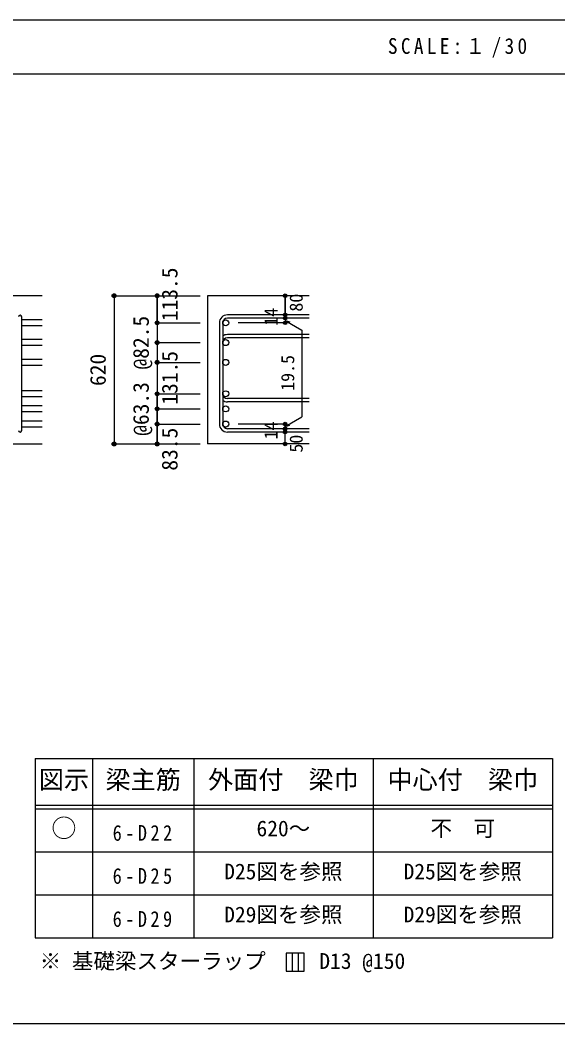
# Model space of a CAD drawing. Units: millimetres at full size, sheet at 1:30, with parts at other scales. Extents: x -5973 to 5954, y -4195 to 4201.
# Drawn here: x 1384 to 3633, y -4195 to 3 of the extents above; entities that cross this region are included whole.
import ezdxf
from ezdxf.enums import TextEntityAlignment as Align

# ---------------------------------------------------------------- set-up
doc = ezdxf.new("R2010")
doc.units = ezdxf.units.MM
doc.header["$LTSCALE"] = 30
doc.header["$PDMODE"] = 32
doc.header["$PDSIZE"] = 15
for name, color, linetype in [('0-1', 2, 'Continuous'), ('0-5', 7, 'Continuous'), ('0-6', 7, 'Continuous'), ('0-D', 4, 'Continuous'), ('6-7_文字', 7, 'Continuous'), ('6-E_枠', 7, 'Continuous'), ('F-0_枠', 6, 'Continuous')]:
    doc.layers.add(name, color=color, linetype=linetype)
doc.styles.add('ＭＳ ゴシック', font='')
doc.styles.get('ＭＳ ゴシック').set_extended_font_data('MS Gothic')

msp = doc.modelspace()

# ---------------------------------------------------------------- linework, layer by layer
at = {"layer": '0-1'}
for p, q in [((1477.44, -1149.89), (27.44, -1149.89)), ((2592.44, -1149.89), (2167.44, -1149.89)), ((2167.44, -1149.89), (2167.44, -1769.89)), ((1077.44, -1769.89), (1477.44, -1769.89)), ((2592.44, -1769.89), (2167.44, -1769.89))]:
    msp.add_line(p, q, dxfattribs=at)
at = {"layer": '0-5'}
for p, q in [((1477.44, -1250.82), (1391.44, -1250.82)), ((1477.44, -1275.82), (1391.44, -1275.82)), ((1477.44, -1333.39), (1391.44, -1333.39)), ((1477.44, -1358.39), (1391.44, -1358.39)), ((1477.44, -1415.97), (1391.44, -1415.97)), ((1477.44, -1440.97), (1391.44, -1440.97)), ((1477.44, -1547.39), (1391.44, -1547.39)), ((1477.44, -1572.39), (1391.44, -1572.39)), ((1477.44, -1610.64), (1391.44, -1610.64)), ((1477.44, -1635.64), (1391.44, -1635.64)), ((1477.44, -1673.89), (1391.44, -1673.89)), ((1477.44, -1698.89), (1391.44, -1698.89))]:
    msp.add_line(p, q, dxfattribs=at)
at = {"layer": '0-5', "color": 3}
for centre in [(2243.94, -1263.32), (2243.94, -1345.89), (2243.94, -1428.47), (2243.94, -1559.89), (2243.94, -1623.14), (2243.94, -1686.39)]:
    msp.add_circle(centre, 12.5, dxfattribs=at)
at = {"layer": '0-6'}
for p, q in [((1391.44, -1712.89), (1391.44, -1238.32)), ((2592.44, -1229.82), (2250.94, -1229.82)), ((2592.44, -1243.82), (2250.94, -1243.82)), ((2217.44, -1263.32), (2217.44, -1686.39)), ((2231.44, -1263.32), (2231.44, -1686.39)), ((2592.44, -1312.39), (2250.94, -1312.39)), ((2592.44, -1326.39), (2250.94, -1326.39)), ((2592.44, -1579.39), (2250.94, -1579.39)), ((2592.44, -1593.39), (2250.94, -1593.39)), ((2592.44, -1705.89), (2250.94, -1705.89)), ((2592.44, -1719.89), (2250.94, -1719.89))]:
    msp.add_line(p, q, dxfattribs=at)
for centre, radius, start, end in [((1384.44, -1238.32), 7, 0, 180), ((2250.94, -1263.32), 33.5, 90, 180), ((2250.94, -1263.32), 19.5, 90, 180), ((2250.94, -1345.89), 33.5, 90, 125.59765), ((2250.94, -1345.89), 19.5, 90, 180), ((2250.94, -1559.89), 19.5, 180, 270), ((2250.94, -1559.89), 33.5, 234.40235, 270), ((1384.44, -1712.89), 7, 180, 0), ((2250.94, -1686.39), 33.5, 180, 270), ((2250.94, -1686.39), 19.5, 180, 270)]:
    msp.add_arc(centre, radius, start, end, dxfattribs=at)
at = {"layer": '0-D'}
for p, q in [((1777.44, -1149.89), (1957.44, -1149.89)), ((1777.44, -1149.89), (1957.44, -1149.89)), ((1777.44, -1149.89), (1777.44, -1769.89)), ((1957.44, -1149.89), (2137.44, -1149.89)), ((1957.44, -1149.89), (2137.44, -1149.89)), ((1957.44, -1149.89), (1957.44, -1263.32)), ((1957.44, -1263.32), (1957.44, -1149.89)), ((2492.44, -1243.82), (2492.44, -1229.82)), ((2492.44, -1243.82), (2492.44, -1263.32)), ((2492.44, -1253.57), (2511.76, -1258.75)), ((2492.44, -1253.57), (2562.5, -1294.02)), ((1957.44, -1263.32), (2137.44, -1263.32)), ((1957.44, -1263.32), (1957.44, -1343.39)), ((1957.44, -1263.32), (2137.44, -1263.32)), ((2492.44, -1263.32), (2296.35, -1263.32)), ((2562.5, -1294.02), (2562.5, -1655.7)), ((1957.44, -1345.89), (2137.44, -1345.89)), ((1957.44, -1345.89), (2137.44, -1345.89)), ((1957.44, -1428.47), (2137.44, -1428.47)), ((1957.44, -1428.47), (2137.44, -1428.47)), ((1957.44, -1428.47), (2137.44, -1428.47)), ((1957.44, -1559.89), (2137.44, -1559.89)), ((1957.44, -1559.89), (2137.44, -1559.89)), ((1957.44, -1623.14), (2137.44, -1623.14)), ((1957.44, -1623.14), (2137.44, -1623.14)), ((1957.44, -1623.14), (2137.44, -1623.14)), ((2492.44, -1696.14), (2562.5, -1655.7)), ((1957.44, -1686.39), (2137.44, -1686.39)), ((1957.44, -1686.39), (2137.44, -1686.39)), ((1957.44, -1686.39), (2137.44, -1686.39)), ((2492.44, -1686.39), (2296.35, -1686.39)), ((2492.44, -1705.89), (2492.44, -1686.39)), ((2492.44, -1696.14), (2511.76, -1690.97)), ((2492.44, -1719.89), (2492.44, -1705.89)), ((2492.44, -1769.89), (2492.44, -1719.89))]:
    msp.add_line(p, q, dxfattribs=at)
for points in [[(2492.44, -1149.89), (2492.44, -1229.82), (2492.44, -1149.89)], [(1957.44, -1343.39), (1957.44, -1559.89), (2137.44, -1559.89)], [(1957.44, -1559.89), (1957.44, -1718.4), (1957.44, -1559.89)], [(1777.44, -1769.89), (1957.44, -1769.89), (1957.44, -1686.39)], [(1957.44, -1686.39), (1957.44, -1769.89), (2137.44, -1769.89)]]:
    msp.add_lwpolyline(points, dxfattribs=at)
for centre, radius in [((1777.44, -1149.89), 8), ((1777.44, -1149.89), 7.2), ((1777.44, -1149.89), 6.4), ((1777.44, -1149.89), 5.6), ((1777.44, -1149.89), 4.8), ((1777.44, -1149.89), 4), ((1777.44, -1149.89), 3.2), ((1777.44, -1149.89), 2.4), ((1777.44, -1149.89), 1.6), ((1777.44, -1149.89), 0.8), ((1957.44, -1149.89), 8), ((1957.44, -1149.89), 7.2), ((1957.44, -1149.89), 6.4), ((1957.44, -1149.89), 5.6), ((1957.44, -1149.89), 4.8), ((1957.44, -1149.89), 4), ((1957.44, -1149.89), 3.2), ((1957.44, -1149.89), 2.4), ((1957.44, -1149.89), 1.6), ((1957.44, -1149.89), 0.8), ((2492.44, -1149.89), 4), ((2492.44, -1149.89), 3.6), ((2492.44, -1149.89), 3.2), ((2492.44, -1149.89), 2.8), ((2492.44, -1149.89), 2.4), ((2492.44, -1149.89), 2), ((2492.44, -1149.89), 1.6), ((2492.44, -1149.89), 1.2), ((2492.44, -1149.89), 0.8), ((2492.44, -1149.89), 0.4), ((1957.44, -1263.32), 8), ((1957.44, -1263.32), 7.2), ((1957.44, -1263.32), 6.4), ((1957.44, -1263.32), 5.6), ((1957.44, -1263.32), 4.8), ((1957.44, -1263.32), 4), ((2492.44, -1229.82), 4), ((2492.44, -1243.82), 4), ((2492.44, -1263.32), 4), ((2492.44, -1229.82), 3.6), ((2492.44, -1243.82), 3.6), ((2492.44, -1229.82), 3.2), ((2492.44, -1243.82), 3.2), ((2492.44, -1229.82), 2.8), ((2492.44, -1243.82), 2.8), ((2492.44, -1229.82), 2.4), ((2492.44, -1243.82), 2.4), ((2492.44, -1229.82), 2), ((2492.44, -1243.82), 2), ((2492.44, -1229.82), 1.6), ((2492.44, -1243.82), 1.6), ((2492.44, -1229.82), 1.2), ((2492.44, -1243.82), 1.2), ((2492.44, -1229.82), 0.8), ((2492.44, -1243.82), 0.8), ((2492.44, -1229.82), 0.4), ((2492.44, -1243.82), 0.4), ((1957.44, -1263.32), 3.2), ((1957.44, -1263.32), 2.4), ((1957.44, -1263.32), 1.6), ((1957.44, -1263.32), 0.8), ((2492.44, -1263.32), 3.6), ((2492.44, -1263.32), 3.2), ((2492.44, -1263.32), 2.8), ((2492.44, -1263.32), 2.4), ((2492.44, -1263.32), 2), ((2492.44, -1263.32), 1.6), ((2492.44, -1263.32), 1.2), ((2492.44, -1263.32), 0.8), ((2492.44, -1263.32), 0.4), ((1957.44, -1345.89), 8), ((1957.44, -1345.89), 7.2), ((1957.44, -1345.89), 6.4), ((1957.44, -1345.89), 5.6), ((1957.44, -1345.89), 4.8), ((1957.44, -1345.89), 4), ((1957.44, -1345.89), 3.2), ((1957.44, -1345.89), 2.4), ((1957.44, -1345.89), 1.6), ((1957.44, -1345.89), 0.8), ((1957.44, -1428.47), 8), ((1957.44, -1428.47), 7.2), ((1957.44, -1428.47), 6.4), ((1957.44, -1428.47), 5.6), ((1957.44, -1428.47), 4.8), ((1957.44, -1428.47), 4), ((1957.44, -1428.47), 3.2), ((1957.44, -1428.47), 2.4), ((1957.44, -1428.47), 1.6), ((1957.44, -1428.47), 0.8), ((1957.44, -1559.89), 8), ((1957.44, -1559.89), 7.2), ((1957.44, -1559.89), 6.4), ((1957.44, -1559.89), 5.6), ((1957.44, -1559.89), 4.8), ((1957.44, -1559.89), 4), ((1957.44, -1559.89), 3.2), ((1957.44, -1559.89), 2.4), ((1957.44, -1559.89), 1.6), ((1957.44, -1559.89), 0.8), ((1957.44, -1623.14), 8), ((1957.44, -1623.14), 7.2), ((1957.44, -1623.14), 6.4), ((1957.44, -1623.14), 5.6), ((1957.44, -1623.14), 4.8), ((1957.44, -1623.14), 4), ((1957.44, -1623.14), 3.2), ((1957.44, -1623.14), 2.4), ((1957.44, -1623.14), 1.6), ((1957.44, -1623.14), 0.8), ((1957.44, -1686.39), 8), ((1957.44, -1686.39), 7.2), ((1957.44, -1686.39), 6.4), ((1957.44, -1686.39), 5.6), ((1957.44, -1686.39), 4.8), ((1957.44, -1686.39), 4), ((1957.44, -1686.39), 3.2), ((1957.44, -1686.39), 2.4), ((1957.44, -1686.39), 1.6), ((1957.44, -1686.39), 0.8), ((2492.44, -1686.39), 4), ((2492.44, -1705.89), 4), ((2492.44, -1719.89), 4), ((2492.44, -1686.39), 3.6), ((2492.44, -1705.89), 3.6), ((2492.44, -1719.89), 3.6), ((2492.44, -1686.39), 3.2), ((2492.44, -1705.89), 3.2), ((2492.44, -1719.89), 3.2), ((2492.44, -1686.39), 2.8), ((2492.44, -1705.89), 2.8), ((2492.44, -1719.89), 2.8), ((2492.44, -1686.39), 2.4), ((2492.44, -1705.89), 2.4), ((2492.44, -1719.89), 2.4), ((2492.44, -1686.39), 2), ((2492.44, -1705.89), 2), ((2492.44, -1719.89), 2), ((2492.44, -1686.39), 1.6), ((2492.44, -1705.89), 1.6), ((2492.44, -1719.89), 1.6), ((2492.44, -1686.39), 1.2), ((2492.44, -1705.89), 1.2), ((2492.44, -1719.89), 1.2), ((2492.44, -1686.39), 0.8), ((2492.44, -1705.89), 0.8), ((2492.44, -1719.89), 0.8), ((2492.44, -1686.39), 0.4), ((2492.44, -1705.89), 0.4), ((2492.44, -1719.89), 0.4), ((1777.44, -1769.89), 8), ((1777.44, -1769.89), 7.2), ((1957.44, -1769.89), 8), ((1957.44, -1769.89), 7.2), ((1777.44, -1769.89), 6.4), ((1777.44, -1769.89), 5.6), ((1777.44, -1769.89), 4.8), ((1777.44, -1769.89), 4), ((1777.44, -1769.89), 3.2), ((1777.44, -1769.89), 2.4), ((1777.44, -1769.89), 1.6), ((1777.44, -1769.89), 0.8), ((1957.44, -1769.89), 6.4), ((1957.44, -1769.89), 5.6), ((1957.44, -1769.89), 4.8), ((1957.44, -1769.89), 4), ((1957.44, -1769.89), 3.2), ((1957.44, -1769.89), 2.4), ((1957.44, -1769.89), 1.6), ((1957.44, -1769.89), 0.8), ((2492.44, -1769.89), 4), ((2492.44, -1769.89), 3.6), ((2492.44, -1769.89), 3.2), ((2492.44, -1769.89), 2.8), ((2492.44, -1769.89), 2.4), ((2492.44, -1769.89), 2), ((2492.44, -1769.89), 1.6), ((2492.44, -1769.89), 1.2), ((2492.44, -1769.89), 0.8), ((2492.44, -1769.89), 0.4)]:
    msp.add_circle(centre, radius, dxfattribs=at)
at = {"layer": '0-D', "color": 7}
for p in [(1777.44, -1149.89), (1957.44, -1149.89), (2492.44, -1149.89), (1957.44, -1263.32), (2492.44, -1229.82), (2492.44, -1243.82), (2492.44, -1263.32), (1957.44, -1345.89), (1957.44, -1428.47), (1957.44, -1559.89), (1957.44, -1623.14), (1957.44, -1686.39), (2492.44, -1686.39), (2492.44, -1686.39), (2492.44, -1705.89), (2492.44, -1719.89), (1777.44, -1769.89), (1957.44, -1769.89), (2492.44, -1769.89)]:
    msp.add_point(p, dxfattribs=at)
at = {"layer": '6-7_文字'}
for p, q in [((2522.36, -3899.62), (2522.36, -3974.62)), ((2547.36, -3899.62), (2547.36, -3974.62))]:
    msp.add_line(p, q, dxfattribs=at)
msp.add_lwpolyline([(2497.36, -3974.62), (2572.36, -3974.62), (2572.36, -3899.62), (2497.36, -3899.62)], close=True, dxfattribs=at)
at = {"layer": '6-E_枠', "color": 3}
for p, q in [((1447.71, -3085.43), (1447.71, -3835.43)), ((1447.71, -3085.43), (3610.24, -3085.43)), ((3610.24, -3085.43), (3610.24, -3835.43)), ((1447.71, -3835.43), (3610.24, -3835.43))]:
    msp.add_line(p, q, dxfattribs=at)
at = {"layer": '6-E_枠'}
for p, q in [((1687.71, -3085.43), (1687.71, -3835.43)), ((2110.24, -3085.43), (2110.24, -3835.43)), ((2860.24, -3085.43), (2860.24, -3835.43)), ((1447.71, -3280.43), (3610.24, -3280.43)), ((1447.71, -3295.43), (3610.24, -3295.43)), ((1447.71, -3475.43), (3610.24, -3475.43)), ((1447.71, -3655.43), (3610.24, -3655.43))]:
    msp.add_line(p, q, dxfattribs=at)
at = {"layer": 'F-0_枠', "color": 2}
for p, q in [((3723.6, 2.95), (-5972.88, 2.95)), ((-5972.88, -222.05), (3723.6, -222.05))]:
    msp.add_line(p, q, dxfattribs=at)
at = {"layer": 'F-0_枠'}
msp.add_line((5954.1, -4195.24), (-5972.88, -4195.24), dxfattribs=at)

# ---------------------------------------------------------------- texts
at = {"layer": '0-D', "style": 'ＭＳ ゴシック'}
for s, height, p in [('113.5', 65.98, (2062.44, -1256.32)), ('80', 54.99, (2582.44, -1216.32)), ('14', 54.99, (2477.21, -1275.26)), ('@82.5', 65.98, (1942.44, -1458.39)), ('620', 65.98, (1762.44, -1527.39)), ('131.5', 65.98, (2062.63, -1605.43)), ('19.5', 54.99, (2547.08, -1547.46)), ('@63.3', 65.98, (1942.44, -1735.64)), ('14', 54.99, (2477.18, -1750.57)), ('83.5', 65.98, (2062.44, -1881.39)), ('50', 54.99, (2582.44, -1805.89))]:
    msp.add_text(s, height=height, rotation=90, dxfattribs=at).set_placement(p, align=Align.BOTTOM_LEFT)
at = {"layer": '6-7_文字', "color": 2, "style": 'ＭＳ ゴシック'}
for s, p in [('図示', (1462.71, -3235.43)), ('梁主筋', (1741.48, -3235.43)), ('外面付\u3000梁巾', (2170.24, -3235.43)), ('中心付\u3000梁巾', (2920.24, -3235.43)), ('○', (1515.21, -3437.93))]:
    msp.add_text(s, height=76.98, dxfattribs=at).set_placement(p, align=Align.BOTTOM_LEFT)
at = {"layer": '6-7_文字', "style": 'ＭＳ ゴシック'}
for s, p in [('620～', (2372.74, -3430.43)), ('不\u3000可', (3100.24, -3430.43)), ('D25図を参照', (2237.74, -3610.43)), ('D25図を参照', (2987.74, -3610.43)), ('D29図を参照', (2237.74, -3790.43)), ('D29図を参照', (2987.74, -3790.43)), ('※ 基礎梁スターラップ     D13 @150', (1466.27, -3985.01))]:
    msp.add_text(s, height=65.98, dxfattribs=at).set_placement(p, align=Align.BOTTOM_LEFT)
at = {"layer": '6-7_文字', "color": 2, "insert": (2922.26, -154.55), "char_height": 65.98, "attachment_point": 7, "style": 'ＭＳ ゴシック'}
msp.add_mtext('\\T1.34;\\W0.9;SCALE:１/30', dxfattribs=at)
at = {"layer": '6-7_文字', "char_height": 65.98, "attachment_point": 7, "style": 'ＭＳ ゴシック'}
for s, insert in [('\\T1.38;\\W0.85;6-D22', (1771.48, -3430.43)), ('\\T1.38;\\W0.85;6-D25', (1771.48, -3610.43)), ('\\T1.38;\\W0.85;6-D29', (1771.48, -3790.43))]:
    msp.add_mtext(s, dxfattribs=dict(at, insert=insert))

doc.saveas('drawing.dxf')
